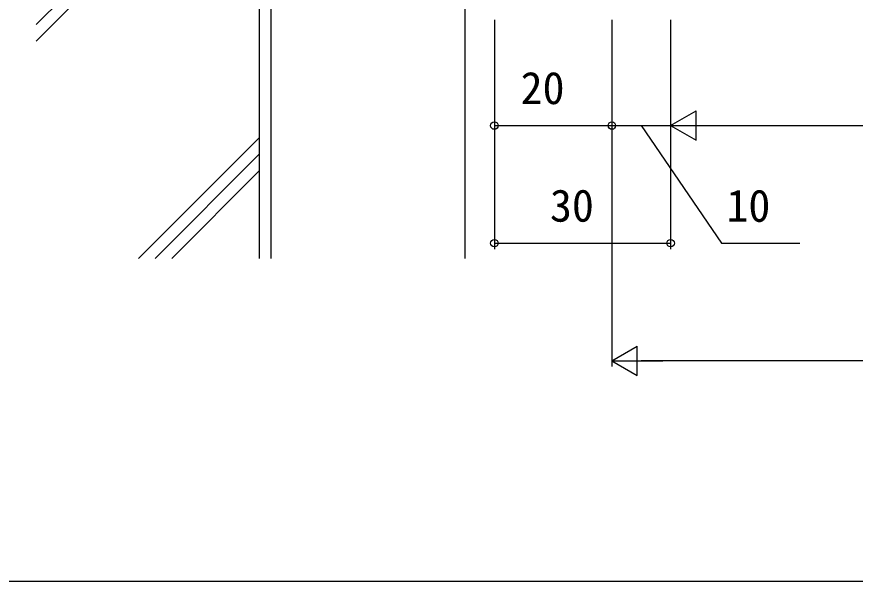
# Model space of a CAD drawing. Units: millimetres, scale not verified. Extents: x -437 to 438, y -281 to 279.
# Drawn here: x -142.1 to 0.6, y -281.2 to -185.2 of the extents above; entities that cross this region are included whole.
import ezdxf
from ezdxf.enums import TextEntityAlignment as Align

# ---------------------------------------------------------------- set-up
doc = ezdxf.new("R2010")
doc.units = ezdxf.units.MM
doc.header["$LTSCALE"] = 2
for name, color, linetype in [('0-7_YKK_D', 6, 'Continuous'), ('0-8_YKK_ZWAK', 7, 'Continuous'), ('0-9_YSS_K', 3, 'Continuous')]:
    doc.layers.add(name, color=color, linetype=linetype)
doc.styles.add('ＭＳ ゴシック', font='')
doc.styles.get('ＭＳ ゴシック').set_extended_font_data('MS Gothic')

msp = doc.modelspace()

# ---------------------------------------------------------------- linework, layer by layer
at = {"layer": '0-7_YKK_D'}
for p, q in [((-60.805, -185.7), (-60.805, -204.7)), ((-60.805, -185.7), (-60.805, -224.7)), ((-40.805, -185.7), (-40.805, -244.7)), ((-40.805, -185.7), (-40.805, -204.7)), ((-40.805, -185.7), (-40.805, -204.7)), ((-30.805, -185.7), (-30.805, -204.7)), ((-30.805, -185.7), (-30.805, -204.7)), ((-30.805, -185.7), (-30.805, -224.7)), ((-30.805, -203.7), (-26.475, -201.2)), ((-26.475, -206.2), (-26.475, -201.2)), ((-60.805, -203.7), (-40.805, -203.7)), ((-40.805, -203.7), (-30.805, -203.7)), ((-30.805, -203.7), (-26.475, -206.2)), ((-30.805, -203.7), (-22.144, -203.7)), ((-25.805, -203.7), (285.195, -203.7)), ((-60.805, -223.7), (-30.805, -223.7)), ((-40.805, -243.7), (-36.475, -241.2)), ((-36.475, -246.2), (-36.475, -241.2)), ((-40.805, -243.7), (-36.475, -246.2)), ((-40.805, -243.7), (-32.144, -243.7)), ((310.195, -243.7), (-35.805, -243.7))]:
    msp.add_line(p, q, dxfattribs=at)
msp.add_lwpolyline([(-35.805, -203.7), (-22.165, -223.721), (-8.79, -223.721)], dxfattribs=at)
for centre in [(-60.805, -203.7), (-40.805, -203.7), (-40.805, -203.7), (-60.805, -223.7), (-30.805, -223.7)]:
    msp.add_circle(centre, 0.637, dxfattribs=at)
at = {"layer": '0-8_YKK_ZWAK'}
msp.add_lwpolyline([(-436.8, -281.2), (438.2, -281.2), (438.2, 243.8)], dxfattribs=at)
at = {"layer": '0-9_YSS_K'}
for p, q in [((-100.805, -226.289), (-100.805, -62.1)), ((-98.805, -226.289), (-98.805, -62.1)), ((-100.805, -148.533), (-138.805, -186.533)), ((-100.805, -151.362), (-138.805, -189.362)), ((-65.805, -181.1), (-65.805, -226.289)), ((-100.805, -205.705), (-121.389, -226.289)), ((-100.805, -208.533), (-118.56, -226.289)), ((-100.805, -211.362), (-115.732, -226.289))]:
    msp.add_line(p, q, dxfattribs=at)

# ---------------------------------------------------------------- texts
at = {"layer": '0-7_YKK_D', "style": 'ＭＳ ゴシック'}
for s, p in [('20', (-56.344, -201.7)), ('30', (-51.344, -221.7)), ('10', (-21.316, -221.721))]:
    msp.add_text(s, height=5.499, dxfattribs=at).set_placement(p, align=Align.BOTTOM_LEFT)

doc.saveas('drawing.dxf')
